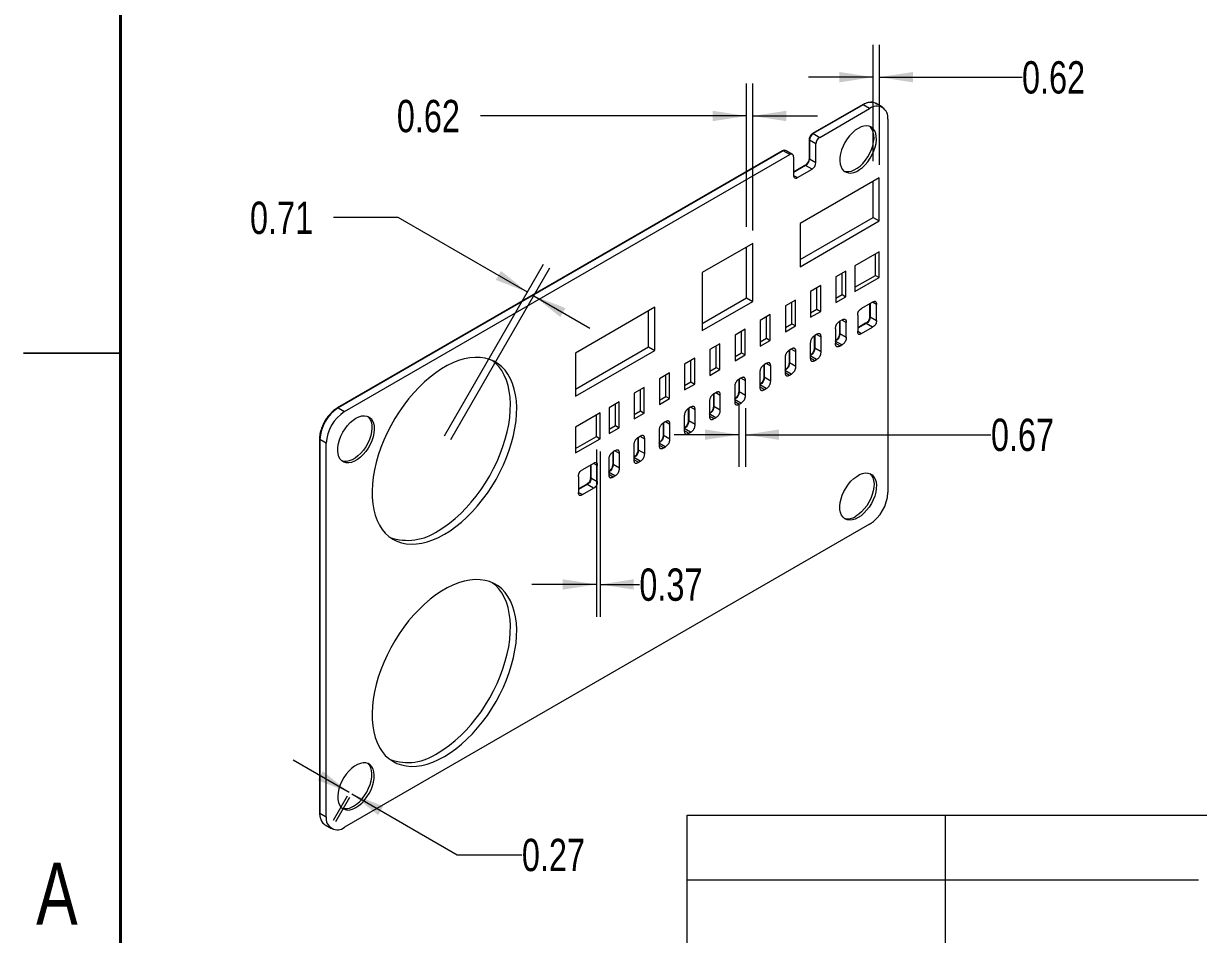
# Model space of a CAD drawing. Header units: millimetres. Extents: x 3 to 276, y 3 to 213.
# Drawn here: x 3.2 to 118.6, y 50.9 to 140.3 of the extents above; entities that cross this region are included whole.
import ezdxf

# ---------------------------------------------------------------- set-up
doc = ezdxf.new("R2010")
doc.units = ezdxf.units.MM
doc.styles.add('SLDTEXTSTYLE0', font='TXT', dxfattribs={"width": 0.75})
doc.dimstyles.new('SLDDIMSTYLE5', dxfattribs={"dimtxt": 3.175, "dimasz": 3.302, "dimexe": 0, "dimexo": 0.0625, "dimgap": 0.79375, "dimtad": 0, "dimtih": 1, "dimtoh": 1, "dimrnd": 1e-09, "dimdsep": 46, "dimtxsty": 'SLDTEXTSTYLE0', "dimsah": 1, "dimcen": 0.09, "dimadec": 0, "dimazin": 2, "dimtfac": 1, "dimtmove": 0, "dimatfit": 0, "dimfxl": 0, "dimfrac": 2, "dimtolj": 1, "dimtzin": 12, "dimarcsym": 0})

# ---------------------------------------------------------------- blocks, each defined once
blk = doc.blocks.new('_D_15')
at = {"color": 7, "linetype": 'Continuous', "lineweight": 0}
for p, q in [((39.98, 121.27), (33.63, 121.27)), ((52.68, 113.94), (39.98, 121.27)), ((44.53, 99.82), (54.26, 116.69)), ((45.14, 99.47), (54.88, 116.34)), ((53.29, 113.59), (58.79, 110.41))]:
    blk.add_line(p, q, dxfattribs=at)
for points in [[(52.68, 113.94), (50.07, 116.03), (49.56, 115.15)], [(53.29, 113.59), (55.9, 111.5), (56.41, 112.38)]]:
    blk.add_solid(points, dxfattribs=at)
at = {"color": 7, "linetype": 'Continuous', "lineweight": 0, "insert": (25.42, 122.84), "char_height": 3.175, "attachment_point": 1, "style": 'SLDTEXTSTYLE0'}
blk.add_mtext('0.71', dxfattribs=at)
blk = doc.blocks.new('_D_16')
at = {"color": 7, "linetype": 'Continuous', "lineweight": 0}
for p, q in [((35.17, 64.81), (29.67, 67.98)), ((35.41, 64.67), (45.77, 58.69)), ((34.96, 64.44), (33.58, 62.06)), ((35.2, 64.3), (33.82, 61.92)), ((45.77, 58.69), (52.12, 58.69))]:
    blk.add_line(p, q, dxfattribs=at)
for points in [[(35.17, 64.81), (32.57, 66.9), (32.06, 66.02)], [(35.41, 64.67), (38.01, 62.58), (38.52, 63.46)]]:
    blk.add_solid(points, dxfattribs=at)
at = {"color": 7, "linetype": 'Continuous', "lineweight": 0, "insert": (52.12, 60.26), "char_height": 3.175, "attachment_point": 1, "style": 'SLDTEXTSTYLE0'}
blk.add_mtext('0.27', dxfattribs=at)
blk = doc.blocks.new('_D_17')
at = {"color": 7, "linetype": 'Continuous', "lineweight": 0}
for p, q in [((74.17, 120.36), (74.17, 134.43)), ((74.79, 120.01), (74.79, 134.43)), ((74.17, 131.25), (48.05, 131.25)), ((74.79, 131.25), (81.14, 131.25))]:
    blk.add_line(p, q, dxfattribs=at)
for points in [[(74.17, 131.25), (70.87, 131.76), (70.87, 130.74)], [(74.79, 131.25), (78.09, 130.74), (78.09, 131.76)]]:
    blk.add_solid(points, dxfattribs=at)
at = {"color": 7, "linetype": 'Continuous', "lineweight": 0, "insert": (39.84, 132.83), "char_height": 3.175, "attachment_point": 1, "style": 'SLDTEXTSTYLE0'}
blk.add_mtext('0.62', dxfattribs=at)
blk = doc.blocks.new('_D_18')
at = {"color": 7, "linetype": 'Continuous', "lineweight": 0}
for p, q in [((86.61, 126.81), (86.61, 138.24)), ((87.23, 126.45), (87.23, 138.24)), ((86.61, 135.06), (80.26, 135.06)), ((87.23, 135.06), (101.24, 135.06))]:
    blk.add_line(p, q, dxfattribs=at)
for points in [[(86.61, 135.06), (83.31, 135.57), (83.31, 134.55)], [(87.23, 135.06), (90.53, 134.55), (90.53, 135.57)]]:
    blk.add_solid(points, dxfattribs=at)
at = {"color": 7, "linetype": 'Continuous', "lineweight": 0, "insert": (101.24, 136.63), "char_height": 3.175, "attachment_point": 1, "style": 'SLDTEXTSTYLE0'}
blk.add_mtext('0.62', dxfattribs=at)
blk = doc.blocks.new('_D_19')
at = {"color": 7, "linetype": 'Continuous', "lineweight": 0}
for p, q in [((59.44, 98.5), (59.44, 82.06)), ((59.81, 98.29), (59.81, 82.06)), ((59.44, 85.24), (53.09, 85.24)), ((59.81, 85.24), (63.66, 85.24))]:
    blk.add_line(p, q, dxfattribs=at)
for points in [[(59.44, 85.24), (56.14, 85.75), (56.14, 84.73)], [(59.81, 85.24), (63.11, 84.73), (63.11, 85.75)]]:
    blk.add_solid(points, dxfattribs=at)
at = {"color": 7, "linetype": 'Continuous', "lineweight": 0, "insert": (63.66, 86.81), "char_height": 3.175, "attachment_point": 1, "style": 'SLDTEXTSTYLE0'}
blk.add_mtext('0.37', dxfattribs=at)
blk = doc.blocks.new('_D_20')
at = {"color": 7, "linetype": 'Continuous', "lineweight": 0}
for p, q in [((73.42, 102.97), (73.42, 96.78)), ((74.08, 102.55), (74.08, 96.78)), ((73.42, 99.95), (67.07, 99.95)), ((74.08, 99.95), (98.19, 99.95))]:
    blk.add_line(p, q, dxfattribs=at)
for points in [[(73.42, 99.95), (70.12, 100.46), (70.12, 99.44)], [(74.08, 99.95), (77.38, 99.44), (77.38, 100.46)]]:
    blk.add_solid(points, dxfattribs=at)
at = {"color": 7, "linetype": 'Continuous', "lineweight": 0, "insert": (98.19, 101.52), "char_height": 3.175, "attachment_point": 1, "style": 'SLDTEXTSTYLE0'}
blk.add_mtext('0.67', dxfattribs=at)

msp = doc.modelspace()

# ---------------------------------------------------------------- linework, layer by layer
at = {"color": 7, "linetype": 'Continuous', "lineweight": 40}
msp.add_line((12.7, 12.7), (12.7, 203.2), dxfattribs=at)
at = {"color": 7, "linetype": 'Continuous', "lineweight": 15}
for p, q in [((85.578, 132.349), (80.68, 129.521)), ((85.641, 132.342), (80.743, 129.515)), ((81.372, 129.152), (86.27, 131.979)), ((86.27, 131.979), (85.641, 132.342)), ((87.54, 132.105), (86.911, 132.468)), ((88.066, 130.942), (88.066, 94.263)), ((80.743, 129.515), (81.372, 129.152)), ((80.329, 128.913), (80.329, 127.09)), ((80.995, 128.499), (80.366, 128.862)), ((80.366, 128.862), (80.366, 127.038)), ((80.995, 126.675), (80.995, 128.499)), ((77.734, 127.82), (34.016, 102.582)), ((77.797, 127.814), (34.079, 102.576)), ((34.708, 102.213), (78.426, 127.451)), ((78.426, 127.451), (77.797, 127.814)), ((78.692, 127.477), (78.064, 127.84)), ((78.803, 127.233), (78.803, 125.41)), ((80.366, 127.038), (80.995, 126.675)), ((79.926, 126.391), (78.803, 125.743)), ((79.18, 125.192), (80.618, 126.022)), ((80.618, 126.022), (79.989, 126.385)), ((87.226, 125.183), (79.448, 120.692)), ((86.609, 121.293), (86.609, 124.826)), ((87.226, 120.937), (87.226, 125.183)), ((79.448, 117.159), (86.609, 121.293)), ((86.609, 121.293), (87.226, 120.937)), ((79.448, 116.446), (87.226, 120.937)), ((79.448, 120.692), (79.448, 116.446)), ((74.79, 118.738), (69.84, 115.881)), ((74.173, 113.379), (74.173, 118.382)), ((74.79, 113.022), (74.79, 118.738)), ((87.226, 117.915), (84.822, 116.528)), ((87.226, 115.384), (87.226, 117.915)), ((86.856, 115.598), (86.856, 117.702)), ((69.84, 115.881), (69.84, 110.165)), ((83.947, 116.022), (82.957, 115.451)), ((82.957, 115.451), (82.957, 112.92)), ((83.577, 113.705), (83.577, 115.809)), ((83.947, 113.491), (83.947, 116.022)), ((84.822, 116.528), (84.822, 113.996)), ((84.822, 114.423), (86.856, 115.598)), ((86.856, 115.598), (87.226, 115.384)), ((81.472, 114.594), (80.482, 114.022)), ((81.102, 112.276), (81.102, 114.38)), ((81.472, 112.062), (81.472, 114.594)), ((84.822, 113.996), (87.226, 115.384)), ((69.84, 110.878), (74.173, 113.379)), ((74.173, 113.379), (74.79, 113.022)), ((78.997, 113.165), (78.007, 112.593)), ((78.997, 110.634), (78.997, 113.165)), ((80.482, 114.022), (80.482, 111.491)), ((82.957, 113.347), (83.577, 113.705)), ((82.957, 112.92), (83.947, 113.491)), ((83.577, 113.705), (83.947, 113.491)), ((65.182, 112.457), (57.404, 107.967)), ((64.565, 108.567), (64.565, 112.101)), ((65.182, 108.211), (65.182, 112.457)), ((69.84, 110.165), (74.79, 113.022)), ((78.007, 112.593), (78.007, 110.062)), ((78.627, 110.847), (78.627, 112.951)), ((80.482, 111.918), (81.102, 112.276)), ((80.482, 111.491), (81.472, 112.062)), ((81.102, 112.276), (81.472, 112.062)), ((86.566, 112.962), (85.482, 112.336)), ((86.27, 112.791), (86.27, 111.58)), ((86.943, 111.165), (86.943, 112.744)), ((76.522, 111.736), (75.532, 111.165)), ((75.532, 111.165), (75.532, 108.633)), ((76.153, 109.418), (76.153, 111.523)), ((76.522, 109.205), (76.522, 111.736)), ((78.007, 110.489), (78.627, 110.847)), ((78.627, 110.847), (78.997, 110.634)), ((83.317, 111.077), (83.317, 109.95)), ((83.533, 111.211), (83.371, 111.117)), ((83.982, 109.539), (83.982, 110.952)), ((85.105, 111.683), (85.105, 110.104)), ((85.87, 110.888), (85.105, 110.446)), ((86.566, 110.512), (85.938, 110.875)), ((86.315, 111.528), (86.943, 111.165)), ((74.048, 110.308), (73.058, 109.736)), ((73.058, 109.736), (73.058, 107.205)), ((73.678, 107.99), (73.678, 110.094)), ((74.048, 107.776), (74.048, 110.308)), ((78.007, 110.062), (78.997, 110.634)), ((80.842, 109.648), (80.842, 108.521)), ((81.058, 109.782), (80.896, 109.688)), ((82.922, 110.339), (82.922, 108.927)), ((83.354, 109.902), (83.982, 109.539)), ((85.482, 109.886), (86.566, 110.512)), ((57.404, 104.433), (64.565, 108.567)), ((64.565, 108.567), (65.182, 108.211)), ((71.573, 108.879), (70.583, 108.307)), ((71.203, 106.561), (71.203, 108.665)), ((71.573, 106.348), (71.573, 108.879)), ((75.532, 109.06), (76.153, 109.418)), ((75.532, 108.633), (76.522, 109.205)), ((76.153, 109.418), (76.522, 109.205)), ((80.447, 108.911), (80.447, 107.498)), ((81.508, 108.11), (81.508, 109.523)), ((83.533, 108.761), (82.905, 109.124)), ((83.371, 108.667), (83.533, 108.761)), ((3.175, 107.95), (12.7, 107.95)), ((12.7, 107.95), (3.175, 107.95)), ((57.404, 103.721), (65.182, 108.211)), ((57.404, 107.967), (57.404, 103.721)), ((69.098, 107.45), (68.108, 106.879)), ((69.098, 104.919), (69.098, 107.45)), ((70.583, 108.307), (70.583, 105.776)), ((73.058, 107.632), (73.678, 107.99)), ((73.058, 107.205), (74.048, 107.776)), ((73.678, 107.99), (74.048, 107.776)), ((77.972, 107.482), (77.972, 106.069)), ((78.367, 108.219), (78.367, 107.092)), ((78.584, 108.354), (78.421, 108.26)), ((79.033, 106.682), (79.033, 108.094)), ((81.058, 107.333), (80.43, 107.696)), ((80.879, 108.473), (81.508, 108.11)), ((80.896, 107.239), (81.058, 107.333)), ((68.108, 106.879), (68.108, 104.347)), ((68.728, 105.132), (68.728, 107.237)), ((70.583, 106.203), (71.203, 106.561)), ((70.583, 105.776), (71.573, 106.348)), ((71.203, 106.561), (71.573, 106.348)), ((75.892, 106.791), (75.892, 105.664)), ((76.109, 106.925), (75.946, 106.831)), ((76.558, 105.253), (76.558, 106.666)), ((78.584, 105.904), (77.955, 106.267)), ((78.404, 107.045), (79.033, 106.682)), ((66.623, 106.021), (65.633, 105.45)), ((65.633, 105.45), (65.633, 102.919)), ((66.253, 103.704), (66.253, 105.808)), ((66.623, 103.49), (66.623, 106.021)), ((68.108, 104.774), (68.728, 105.132)), ((68.728, 105.132), (69.098, 104.919)), ((73.417, 105.362), (73.417, 104.235)), ((73.634, 105.496), (73.471, 105.402)), ((74.083, 103.824), (74.083, 105.237)), ((75.497, 106.053), (75.497, 104.641)), ((75.929, 105.616), (76.558, 105.253)), ((78.421, 105.81), (78.584, 105.904)), ((64.148, 104.593), (63.158, 104.021)), ((63.158, 104.021), (63.158, 101.49)), ((63.778, 102.275), (63.778, 104.379)), ((64.148, 102.061), (64.148, 104.593)), ((68.108, 104.347), (69.098, 104.919)), ((70.942, 103.933), (70.942, 102.806)), ((71.159, 104.067), (70.996, 103.974)), ((73.022, 104.625), (73.022, 103.212)), ((73.454, 104.187), (74.083, 103.824)), ((76.109, 104.475), (75.48, 104.838)), ((75.946, 104.381), (76.109, 104.475)), ((61.673, 103.164), (60.683, 102.592)), ((61.303, 100.846), (61.303, 102.95)), ((61.673, 100.633), (61.673, 103.164)), ((65.633, 103.346), (66.253, 103.704)), ((65.633, 102.919), (66.623, 103.49)), ((66.253, 103.704), (66.623, 103.49)), ((70.547, 103.196), (70.547, 101.783)), ((70.979, 102.758), (71.608, 102.395)), ((71.608, 102.395), (71.608, 103.808)), ((73.634, 103.046), (73.005, 103.409)), ((73.471, 102.953), (73.634, 103.046)), ((34.079, 102.576), (34.708, 102.213)), ((59.808, 102.087), (57.404, 100.699)), ((59.438, 99.77), (59.438, 101.874)), ((59.808, 99.556), (59.808, 102.087)), ((60.683, 102.592), (60.683, 100.061)), ((63.158, 101.917), (63.778, 102.275)), ((63.158, 101.49), (64.148, 102.061)), ((63.778, 102.275), (64.148, 102.061)), ((68.072, 101.767), (68.072, 100.354)), ((68.467, 102.505), (68.467, 101.377)), ((68.684, 102.639), (68.521, 102.545)), ((69.133, 100.967), (69.133, 102.379)), ((71.159, 101.618), (70.53, 101.981)), ((70.996, 101.524), (71.159, 101.618)), ((57.404, 100.699), (57.404, 98.168)), ((60.683, 100.488), (61.303, 100.846)), ((60.683, 100.061), (61.673, 100.633)), ((61.303, 100.846), (61.673, 100.633)), ((65.992, 101.076), (65.992, 99.949)), ((66.209, 101.21), (66.047, 101.116)), ((66.658, 99.538), (66.658, 100.951)), ((68.684, 100.189), (68.056, 100.552)), ((68.505, 101.33), (69.133, 100.967)), ((32.246, 99.517), (32.246, 62.838)), ((32.912, 99.102), (32.283, 99.465)), ((32.283, 99.465), (32.283, 62.786)), ((57.404, 98.595), (59.438, 99.77)), ((57.404, 98.168), (59.808, 99.556)), ((59.438, 99.77), (59.808, 99.556)), ((63.518, 99.647), (63.518, 98.52)), ((63.734, 99.781), (63.572, 99.687)), ((64.183, 98.109), (64.183, 99.522)), ((65.598, 100.338), (65.598, 98.926)), ((66.03, 99.901), (66.658, 99.538)), ((68.521, 100.095), (68.684, 100.189)), ((32.912, 62.423), (32.912, 99.102)), ((61.043, 98.218), (61.043, 97.091)), ((61.26, 98.353), (61.097, 98.259)), ((61.709, 96.681), (61.709, 98.093)), ((63.123, 98.91), (63.123, 97.497)), ((63.555, 98.472), (64.183, 98.109)), ((66.209, 98.76), (65.581, 99.123)), ((66.047, 98.666), (66.209, 98.76)), ((59.148, 97.134), (58.064, 96.508)), ((58.852, 96.963), (58.852, 95.752)), ((60.648, 97.481), (60.648, 96.068)), ((61.08, 97.044), (61.709, 96.681)), ((63.734, 97.332), (63.106, 97.695)), ((63.572, 97.238), (63.734, 97.332)), ((57.687, 95.855), (57.687, 94.276)), ((59.525, 95.337), (59.525, 96.916)), ((61.26, 95.903), (60.631, 96.266)), ((61.097, 95.809), (61.26, 95.903)), ((58.452, 95.06), (57.687, 94.618)), ((58.064, 94.058), (59.148, 94.684)), ((59.148, 94.684), (58.52, 95.047)), ((58.897, 95.7), (59.525, 95.337)), ((86.27, 91.152), (34.708, 61.386)), ((32.283, 62.786), (32.912, 62.423)), ((32.737, 61.67), (32.809, 61.623)), ((32.809, 61.623), (33.438, 61.26))]:
    msp.add_line(p, q, dxfattribs=at)
at = {"color": 8, "linetype": 'Continuous', "lineweight": 15}
for p, q in [((79.989, 126.385), (78.803, 125.7)), ((78.803, 125.41), (79.18, 125.192)), ((86.315, 112.817), (86.315, 111.528)), ((86.943, 112.744), (86.566, 112.962)), ((83.354, 111.104), (83.354, 109.902)), ((83.982, 110.952), (83.533, 111.211)), ((85.938, 110.875), (85.105, 110.394)), ((80.879, 109.676), (80.879, 108.473)), ((81.508, 109.523), (81.066, 109.778)), ((85.105, 110.104), (85.482, 109.886)), ((82.92, 108.928), (83.371, 108.667)), ((78.404, 108.247), (78.404, 107.045)), ((79.033, 108.094), (78.584, 108.353)), ((80.447, 107.498), (80.896, 107.239)), ((75.929, 106.818), (75.929, 105.616)), ((76.558, 106.666), (76.109, 106.925)), ((73.454, 105.39), (73.454, 104.187)), ((74.083, 105.237), (73.641, 105.492)), ((77.972, 106.069), (78.421, 105.81)), ((70.979, 103.961), (70.979, 102.758)), ((71.608, 103.808), (71.166, 104.063)), ((75.497, 104.641), (75.946, 104.381)), ((73.02, 103.213), (73.471, 102.953)), ((68.505, 102.532), (68.505, 101.33)), ((69.133, 102.379), (68.684, 102.639)), ((70.547, 101.783), (70.996, 101.524)), ((66.03, 101.103), (66.03, 99.901)), ((66.658, 100.951), (66.216, 101.206)), ((63.555, 99.675), (63.555, 98.472)), ((64.183, 99.522), (63.734, 99.781)), ((68.072, 100.354), (68.521, 100.095)), ((61.08, 98.246), (61.08, 97.044)), ((61.709, 98.093), (61.267, 98.348)), ((65.598, 98.926), (66.047, 98.666)), ((58.897, 96.989), (58.897, 95.7)), ((59.525, 96.916), (59.148, 97.134)), ((63.123, 97.497), (63.572, 97.238)), ((60.648, 96.068), (61.097, 95.809)), ((58.52, 95.047), (57.687, 94.566)), ((57.687, 94.276), (58.064, 94.058))]:
    msp.add_line(p, q, dxfattribs=at)
at = {"color": 7, "linetype": 'Continuous', "lineweight": 0}
for p, q in [((68.354, 62.594), (266.7, 62.594)), ((68.354, 12.7), (68.354, 62.594)), ((93.703, 62.594), (93.703, 17.685)), ((68.354, 56.244), (118.574, 56.244))]:
    msp.add_line(p, q, dxfattribs=at)
at = {"color": 7, "linetype": 'Continuous', "lineweight": 15, "flags": 128}
for points in [[(85.147, 130.035), (84.859, 129.842), (84.579, 129.6), (84.313, 129.316), (84.068, 128.996), (83.852, 128.65), (83.669, 128.286), (83.525, 127.914), (83.422, 127.542), (83.364, 127.182), (83.353, 126.842), (83.388, 126.53), (83.468, 126.256), (83.592, 126.026), (83.756, 125.846), (83.956, 125.721), (84.187, 125.654), (84.443, 125.647), (84.718, 125.699), (85.003, 125.81), (85.292, 125.977), (85.577, 126.196), (85.851, 126.459), (86.107, 126.762), (86.338, 127.096), (86.539, 127.453), (86.703, 127.822), (86.827, 128.195), (86.907, 128.562), (86.942, 128.914), (86.93, 129.24), (86.872, 129.534), (86.77, 129.787), (86.625, 129.993), (86.443, 130.146), (86.226, 130.242), (85.982, 130.279), (85.716, 130.257), (85.435, 130.175), (85.147, 130.035)], [(83.765, 125.839), (83.952, 125.79), (84.208, 125.783), (84.482, 125.835), (84.767, 125.946), (85.056, 126.113), (85.341, 126.332), (85.616, 126.596), (85.872, 126.898), (86.103, 127.232), (86.303, 127.589), (86.467, 127.958), (86.591, 128.331), (86.671, 128.698), (86.706, 129.05), (86.695, 129.376), (86.637, 129.67), (86.534, 129.923), (86.39, 130.129), (86.294, 130.219)], [(44.508, 90.162), (45.073, 90.514), (45.634, 90.916), (46.188, 91.364), (46.731, 91.857), (47.26, 92.391), (47.772, 92.963), (48.263, 93.569), (48.731, 94.206), (49.172, 94.868), (49.583, 95.553), (49.962, 96.256), (50.307, 96.972), (50.615, 97.697), (50.884, 98.426), (51.113, 99.155), (51.301, 99.878), (51.445, 100.593), (51.546, 101.293), (51.602, 101.974), (51.613, 102.633), (51.579, 103.265), (51.501, 103.866), (51.378, 104.432), (51.212, 104.96), (51.004, 105.446), (50.755, 105.888), (50.466, 106.282), (50.139, 106.625), (49.777, 106.917), (49.381, 107.155), (48.955, 107.337), (48.5, 107.462), (48.02, 107.53), (47.519, 107.54), (46.998, 107.492), (46.461, 107.386), (45.912, 107.223), (45.354, 107.005), (44.791, 106.731), (44.226, 106.405), (43.662, 106.028), (43.104, 105.603), (42.555, 105.131), (42.019, 104.617), (41.498, 104.064), (40.996, 103.475), (40.516, 102.853), (40.062, 102.203), (39.635, 101.528), (39.24, 100.834), (38.877, 100.124), (38.551, 99.403), (38.262, 98.676), (38.012, 97.946), (37.804, 97.219), (37.638, 96.5), (37.515, 95.792), (37.437, 95.101), (37.403, 94.43), (37.414, 93.784), (37.47, 93.167), (37.571, 92.583), (37.715, 92.036), (37.903, 91.528), (38.132, 91.064), (38.401, 90.646), (38.71, 90.277), (39.054, 89.959), (39.433, 89.694), (39.845, 89.484), (40.286, 89.33), (40.753, 89.234), (41.244, 89.195), (41.756, 89.214), (42.285, 89.291), (42.829, 89.425), (43.383, 89.616), (43.944, 89.862), (44.508, 90.162)], [(43.891, 90.519), (44.455, 90.87), (45.016, 91.272), (45.57, 91.721), (46.114, 92.214), (46.643, 92.748), (47.155, 93.32), (47.646, 93.926), (48.113, 94.562), (48.554, 95.225), (48.966, 95.91), (49.345, 96.612), (49.689, 97.328), (49.998, 98.053), (50.267, 98.782), (50.496, 99.511), (50.684, 100.235), (50.828, 100.949), (50.929, 101.649), (50.985, 102.331), (50.996, 102.99), (50.962, 103.621), (50.884, 104.222), (50.761, 104.789), (50.595, 105.316), (50.387, 105.803), (50.137, 106.244), (49.848, 106.638), (49.522, 106.982), (49.215, 107.234)], [(35.83, 101.565), (36.118, 101.704), (36.399, 101.787), (36.665, 101.809), (36.909, 101.772), (37.125, 101.675), (37.308, 101.522), (37.453, 101.317), (37.555, 101.064), (37.613, 100.77), (37.625, 100.443), (37.59, 100.092), (37.51, 99.725), (37.386, 99.352), (37.221, 98.982), (37.021, 98.626), (36.79, 98.292), (36.534, 97.989), (36.26, 97.725), (35.975, 97.507), (35.686, 97.34), (35.4, 97.229), (35.126, 97.176), (34.87, 97.184), (34.639, 97.251), (34.439, 97.376), (34.275, 97.556), (34.151, 97.786), (34.07, 98.06), (34.036, 98.371), (34.047, 98.712), (34.105, 99.072), (34.208, 99.443), (34.352, 99.816), (34.535, 100.18), (34.751, 100.526), (34.996, 100.846), (35.261, 101.13), (35.542, 101.372), (35.83, 101.565)], [(36.977, 101.749), (37.073, 101.658), (37.217, 101.453), (37.32, 101.2), (37.377, 100.906), (37.389, 100.58), (37.354, 100.228), (37.274, 99.861), (37.15, 99.488), (36.986, 99.118), (36.785, 98.762), (36.554, 98.428), (36.298, 98.125), (36.024, 97.861), (35.739, 97.643), (35.45, 97.476), (35.165, 97.365), (34.89, 97.313), (34.635, 97.32), (34.448, 97.369)], [(85.147, 91.801), (84.859, 91.661), (84.579, 91.579), (84.313, 91.556), (84.068, 91.594), (83.852, 91.69), (83.669, 91.843), (83.525, 92.049), (83.422, 92.302), (83.364, 92.595), (83.353, 92.922), (83.388, 93.274), (83.468, 93.641), (83.592, 94.014), (83.756, 94.383), (83.956, 94.74), (84.187, 95.073), (84.443, 95.376), (84.718, 95.64), (85.003, 95.858), (85.292, 96.025), (85.577, 96.137), (85.851, 96.189), (86.107, 96.182), (86.338, 96.115), (86.539, 95.989), (86.703, 95.81), (86.827, 95.58), (86.907, 95.305), (86.942, 94.994), (86.93, 94.654), (86.872, 94.294), (86.77, 93.922), (86.625, 93.55), (86.443, 93.186), (86.226, 92.839), (85.982, 92.52), (85.716, 92.236), (85.435, 91.994), (85.147, 91.801)], [(86.294, 96.133), (86.303, 96.126), (86.467, 95.946), (86.591, 95.716), (86.671, 95.441), (86.706, 95.13), (86.695, 94.79), (86.637, 94.43), (86.534, 94.058), (86.39, 93.686), (86.207, 93.322), (85.991, 92.976), (85.746, 92.656), (85.48, 92.372), (85.2, 92.13), (84.912, 91.937)], [(44.508, 68.34), (45.073, 68.692), (45.634, 69.094), (46.188, 69.542), (46.731, 70.035), (47.26, 70.569), (47.772, 71.141), (48.263, 71.747), (48.731, 72.384), (49.172, 73.046), (49.583, 73.731), (49.962, 74.434), (50.307, 75.15), (50.615, 75.875), (50.884, 76.604), (51.113, 77.333), (51.301, 78.056), (51.445, 78.77), (51.546, 79.471), (51.602, 80.152), (51.613, 80.811), (51.579, 81.443), (51.501, 82.044), (51.378, 82.61), (51.212, 83.138), (51.004, 83.624), (50.755, 84.066), (50.466, 84.459), (50.139, 84.803), (49.777, 85.095), (49.381, 85.333), (48.955, 85.515), (48.5, 85.64), (48.02, 85.708), (47.519, 85.718), (46.998, 85.67), (46.461, 85.564), (45.912, 85.401), (45.354, 85.183), (44.791, 84.909), (44.226, 84.583), (43.662, 84.206), (43.104, 83.781), (42.555, 83.309), (42.019, 82.795), (41.498, 82.242), (40.996, 81.653), (40.516, 81.031), (40.062, 80.381), (39.635, 79.706), (39.24, 79.012), (38.877, 78.302), (38.551, 77.581), (38.262, 76.854), (38.012, 76.124), (37.804, 75.397), (37.638, 74.678), (37.515, 73.97), (37.437, 73.279), (37.403, 72.608), (37.414, 71.962), (37.47, 71.345), (37.571, 70.761), (37.715, 70.214), (37.903, 69.706), (38.132, 69.242), (38.401, 68.824), (38.71, 68.455), (39.054, 68.137), (39.433, 67.872), (39.845, 67.662), (40.286, 67.508), (40.753, 67.412), (41.244, 67.373), (41.756, 67.392), (42.285, 67.469), (42.829, 67.603), (43.383, 67.794), (43.944, 68.04), (44.508, 68.34)], [(43.891, 68.696), (44.455, 69.048), (45.016, 69.45), (45.57, 69.899), (46.114, 70.391), (46.643, 70.926), (47.155, 71.497), (47.646, 72.104), (48.113, 72.74), (48.554, 73.403), (48.966, 74.088), (49.345, 74.79), (49.689, 75.506), (49.998, 76.231), (50.267, 76.96), (50.496, 77.689), (50.684, 78.413), (50.828, 79.127), (50.929, 79.827), (50.985, 80.509), (50.996, 81.168), (50.962, 81.799), (50.884, 82.4), (50.761, 82.967), (50.595, 83.494), (50.387, 83.981), (50.137, 84.422), (49.848, 84.816), (49.522, 85.16), (49.215, 85.412)], [(35.83, 63.33), (36.118, 63.524), (36.399, 63.765), (36.665, 64.05), (36.909, 64.369), (37.125, 64.715), (37.308, 65.08), (37.453, 65.452), (37.555, 65.823), (37.613, 66.184), (37.625, 66.524), (37.59, 66.835), (37.51, 67.109), (37.386, 67.339), (37.221, 67.519), (37.021, 67.644), (36.79, 67.712), (36.534, 67.719), (36.26, 67.666), (35.975, 67.555), (35.686, 67.388), (35.4, 67.17), (35.126, 66.906), (34.87, 66.603), (34.639, 66.269), (34.439, 65.913), (34.275, 65.544), (34.151, 65.17), (34.07, 64.803), (34.036, 64.452), (34.047, 64.125), (34.105, 63.832), (34.208, 63.579), (34.352, 63.373), (34.535, 63.22), (34.751, 63.124), (34.996, 63.086), (35.261, 63.109), (35.542, 63.191), (35.83, 63.33)], [(35.594, 63.467), (35.883, 63.66), (36.163, 63.902), (36.429, 64.186), (36.673, 64.505), (36.89, 64.852), (37.073, 65.216), (37.217, 65.588), (37.32, 65.959), (37.377, 66.32), (37.389, 66.66), (37.354, 66.971), (37.274, 67.245), (37.15, 67.475), (36.986, 67.655), (36.977, 67.663)]]:
    msp.add_lwpolyline(points, dxfattribs=at)
at = {"color": 8, "linetype": 'Continuous', "lineweight": 15}
for centre, radius, start, end in [((85.604, 132.29), 0.0639, 54.38184, 114.31395), ((86.385, 131.306), 1.276, 65.65166, 125.65873), ((80.707, 129.466), 0.0609, 52.7584, 115.94961), ((80.391, 128.919), 0.0625, 184.97041, 246.32671), ((77.76, 127.762), 0.0639, 54.38184, 114.31395), ((77.953, 127.596), 0.268, 65.69341, 125.61717), ((80.393, 127.096), 0.0639, 185.69668, 245.61862), ((79.952, 126.333), 0.0639, 54.38195, 114.31391), ((34.042, 102.524), 0.0639, 54.38383, 114.2915), ((32.309, 99.523), 0.0639, 185.71026, 245.62395), ((32.309, 62.844), 0.0639, 185.6948, 245.62533), ((33.552, 62.652), 1.276, 173.95121, 230.30318)]:
    msp.add_arc(centre, radius, start, end, dxfattribs=at)
at = {"color": 7, "linetype": 'Continuous', "lineweight": 15}
for centre, radius, start, end in [((86.965, 131.11), 1.113, 351.31485, 128.67439), ((81.185, 128.824), 0.82, 122.6057, 177.39417), ((81.814, 128.461), 0.82, 122.6057, 177.39417), ((78.573, 127.271), 0.233, 350.78666, 129.20296), ((79.547, 127.075), 0.82, 302.60512, 357.39522), ((80.176, 126.712), 0.82, 302.60512, 357.39522), ((79.033, 125.372), 0.233, 170.78449, 309.20376), ((36.166, 99.297), 3.887, 122.4764, 177.5236), ((36.795, 98.934), 3.887, 122.4764, 177.5236), ((84.183, 94.431), 3.887, 302.4765, 357.5235), ((84.151, 93.01), 1.315, 252.93713, 305.32627), ((40.895, 94.773), 5.203, 250.80149, 305.14732), ((40.895, 72.951), 5.203, 250.80165, 305.14717), ((34.012, 62.255), 1.113, 171.31468, 308.67458), ((34.828, 64.578), 1.35, 253.6637, 304.59964)]:
    msp.add_arc(centre, radius, start, end, dxfattribs=at)
for points, knots in [([(86.987, 132.412), (86.943, 132.443), (86.835, 132.52), (86.632, 132.583), (86.391, 132.607), (86.134, 132.577), (85.861, 132.497), (85.674, 132.399), (85.578, 132.349)], [0, 0, 0, 0, 0.1214502, 0.2921326, 0.4629972, 0.6361728, 0.8122699, 1, 1, 1, 1]), ([(80.68, 129.521), (80.656, 129.506), (80.588, 129.462), (80.488, 129.356), (80.395, 129.206), (80.339, 129.052), (80.332, 128.956), (80.329, 128.913)], [0, 0, 0, 0, 0.1256746, 0.3545876, 0.5832832, 0.8139031, 1, 1, 1, 1]), ([(78.064, 127.837), (78.03, 127.852), (77.96, 127.885), (77.842, 127.873), (77.769, 127.837), (77.734, 127.82)], [0, 0, 0, 0, 0.3257922, 0.6747533, 1, 1, 1, 1]), ([(80.329, 127.09), (80.328, 127.067), (80.326, 127), (80.295, 126.869), (80.225, 126.71), (80.127, 126.564), (80.021, 126.453), (79.954, 126.41), (79.926, 126.391)], [0, 0, 0, 0, 0.0965154, 0.2844481, 0.4751582, 0.6673148, 0.8585589, 1, 1, 1, 1]), ([(85.105, 111.683), (85.105, 111.714), (85.106, 111.772), (85.116, 111.858), (85.132, 111.936), (85.155, 112.006), (85.203, 112.106), (85.318, 112.234), (85.422, 112.299), (85.482, 112.336)], [0, 0, 0, 0, 0.1272215, 0.2390224, 0.3368912, 0.4230422, 0.5006984, 0.7104031, 1, 1, 1, 1]), ([(86.566, 112.962), (86.593, 112.976), (86.642, 113.004), (86.712, 113.033), (86.772, 113.049), (86.821, 113.051), (86.884, 113.032), (86.938, 112.931), (86.941, 112.812), (86.943, 112.744)], [0, 0, 0, 0, 0.1272215, 0.2390224, 0.3368912, 0.4230422, 0.5006984, 0.7104031, 1, 1, 1, 1]), ([(82.922, 110.339), (82.922, 110.373), (82.924, 110.436), (82.937, 110.533), (82.96, 110.625), (82.991, 110.712), (83.032, 110.794), (83.083, 110.871), (83.142, 110.941), (83.211, 111.007), (83.288, 111.067), (83.342, 111.1), (83.371, 111.117)], [0, 0, 0, 0, 0.1173335, 0.2237909, 0.3212983, 0.4123517, 0.5, 0.5876483, 0.6787017, 0.7762091, 0.8826665, 1, 1, 1, 1]), ([(83.533, 111.211), (83.562, 111.227), (83.616, 111.256), (83.693, 111.285), (83.762, 111.299), (83.821, 111.297), (83.872, 111.278), (83.913, 111.244), (83.944, 111.193), (83.967, 111.127), (83.98, 111.046), (83.982, 110.984), (83.982, 110.952)], [0, 0, 0, 0, 0.1173335, 0.2237909, 0.3212983, 0.4123517, 0.5, 0.5876483, 0.6787017, 0.7762091, 0.8826665, 1, 1, 1, 1]), ([(86.27, 111.58), (86.269, 111.511), (86.268, 111.411), (86.229, 111.267), (86.183, 111.167), (86.118, 111.077), (86.014, 110.973), (85.928, 110.923), (85.87, 110.888)], [0, 0, 0, 0, 0.2656429, 0.3866152, 0.5017529, 0.6171372, 0.7385453, 1, 1, 1, 1]), ([(86.315, 111.528), (86.315, 111.467), (86.314, 111.404), (86.289, 111.269), (86.267, 111.201), (86.197, 111.08), (86.149, 111.027), (86.045, 110.938), (85.99, 110.906), (85.938, 110.875)], [0, 0, 0, 0, 0.25, 0.25, 0.5, 0.5, 0.75, 0.75, 1, 1, 1, 1]), ([(86.943, 111.165), (86.943, 111.135), (86.942, 111.077), (86.932, 110.991), (86.916, 110.912), (86.893, 110.842), (86.846, 110.742), (86.731, 110.614), (86.627, 110.549), (86.566, 110.512)], [0, 0, 0, 0, 0.1272215, 0.2390224, 0.3368912, 0.4230422, 0.5006984, 0.7104031, 1, 1, 1, 1]), ([(80.896, 109.688), (80.867, 109.671), (80.813, 109.638), (80.736, 109.578), (80.668, 109.513), (80.608, 109.442), (80.558, 109.365), (80.516, 109.283), (80.485, 109.196), (80.463, 109.104), (80.449, 109.008), (80.448, 108.944), (80.447, 108.911)], [0, 0, 0, 0, 0.1173335, 0.2237909, 0.3212983, 0.4123517, 0.5, 0.5876483, 0.6787017, 0.7762091, 0.8826665, 1, 1, 1, 1]), ([(81.508, 109.523), (81.507, 109.555), (81.505, 109.617), (81.492, 109.699), (81.47, 109.765), (81.438, 109.815), (81.397, 109.85), (81.346, 109.868), (81.287, 109.87), (81.218, 109.856), (81.141, 109.827), (81.087, 109.798), (81.058, 109.782)], [0, 0, 0, 0, 0.1173335, 0.2237909, 0.3212983, 0.4123517, 0.5, 0.5876483, 0.6787017, 0.7762091, 0.8826665, 1, 1, 1, 1]), ([(83.315, 109.952), (83.314, 109.907), (83.313, 109.814), (83.281, 109.666), (83.221, 109.513), (83.132, 109.373), (83.028, 109.26), (82.956, 109.208), (82.922, 109.184)], [0, 0, 0, 0, 0.1725819, 0.3517902, 0.5116841, 0.6791453, 0.8481607, 1, 1, 1, 1]), ([(85.482, 109.886), (85.456, 109.872), (85.406, 109.844), (85.336, 109.815), (85.277, 109.799), (85.227, 109.797), (85.164, 109.816), (85.111, 109.918), (85.107, 110.036), (85.105, 110.104)], [0, 0, 0, 0, 0.12722155, 0.23902236, 0.33689121, 0.42304225, 0.50069844, 0.71040308, 1, 1, 1, 1]), ([(80.84, 108.524), (80.839, 108.478), (80.838, 108.385), (80.806, 108.237), (80.746, 108.084), (80.657, 107.944), (80.553, 107.831), (80.481, 107.779), (80.447, 107.755)], [0, 0, 0, 0, 0.1725821, 0.3517907, 0.5116847, 0.6791519, 0.8481605, 1, 1, 1, 1]), ([(83.371, 108.667), (83.342, 108.652), (83.288, 108.622), (83.211, 108.593), (83.142, 108.579), (83.083, 108.582), (83.032, 108.6), (82.991, 108.635), (82.96, 108.685), (82.937, 108.751), (82.924, 108.832), (82.922, 108.894), (82.922, 108.927)], [0, 0, 0, 0, 0.1173335, 0.2237909, 0.3212983, 0.4123517, 0.5, 0.5876483, 0.6787017, 0.7762091, 0.8826665, 1, 1, 1, 1]), ([(83.982, 109.539), (83.982, 109.506), (83.98, 109.442), (83.967, 109.345), (83.944, 109.254), (83.913, 109.166), (83.872, 109.084), (83.821, 109.008), (83.762, 108.937), (83.693, 108.872), (83.616, 108.812), (83.562, 108.779), (83.533, 108.761)], [0, 0, 0, 0, 0.1173335, 0.2237909, 0.3212983, 0.4123517, 0.5, 0.5876483, 0.6787017, 0.7762091, 0.8826665, 1, 1, 1, 1]), ([(78.421, 108.26), (78.392, 108.242), (78.338, 108.209), (78.261, 108.149), (78.193, 108.084), (78.133, 108.013), (78.083, 107.937), (78.042, 107.855), (78.01, 107.767), (77.988, 107.676), (77.974, 107.579), (77.973, 107.515), (77.972, 107.482)], [0, 0, 0, 0, 0.1173335, 0.2237909, 0.3212983, 0.4123517, 0.5, 0.5876483, 0.6787017, 0.7762091, 0.8826665, 1, 1, 1, 1]), ([(79.033, 108.094), (79.032, 108.127), (79.03, 108.189), (79.017, 108.27), (78.995, 108.336), (78.963, 108.386), (78.922, 108.421), (78.871, 108.439), (78.812, 108.442), (78.744, 108.428), (78.666, 108.399), (78.612, 108.369), (78.584, 108.354)], [0, 0, 0, 0, 0.1173335, 0.2237909, 0.3212983, 0.4123517, 0.5, 0.5876483, 0.6787017, 0.7762091, 0.8826665, 1, 1, 1, 1]), ([(80.447, 107.498), (80.448, 107.466), (80.449, 107.404), (80.463, 107.322), (80.485, 107.256), (80.516, 107.206), (80.558, 107.171), (80.608, 107.153), (80.668, 107.151), (80.736, 107.165), (80.813, 107.193), (80.867, 107.223), (80.896, 107.239)], [0, 0, 0, 0, 0.1173335, 0.2237909, 0.3212983, 0.4123517, 0.5, 0.5876483, 0.6787017, 0.7762091, 0.8826665, 1, 1, 1, 1]), ([(81.058, 107.333), (81.087, 107.35), (81.141, 107.383), (81.218, 107.443), (81.287, 107.508), (81.346, 107.579), (81.397, 107.656), (81.438, 107.738), (81.47, 107.825), (81.492, 107.917), (81.505, 108.013), (81.507, 108.077), (81.508, 108.11)], [0, 0, 0, 0, 0.1173335, 0.2237909, 0.3212983, 0.4123517, 0.5, 0.5876483, 0.6787017, 0.7762091, 0.8826665, 1, 1, 1, 1]), ([(75.946, 106.831), (75.918, 106.814), (75.863, 106.781), (75.786, 106.72), (75.718, 106.655), (75.658, 106.584), (75.608, 106.508), (75.567, 106.426), (75.535, 106.339), (75.513, 106.247), (75.499, 106.15), (75.498, 106.087), (75.497, 106.053)], [0, 0, 0, 0, 0.1173335, 0.2237909, 0.3212983, 0.4123517, 0.5, 0.5876483, 0.6787017, 0.7762091, 0.8826665, 1, 1, 1, 1]), ([(76.558, 106.666), (76.557, 106.698), (76.556, 106.76), (76.542, 106.841), (76.52, 106.907), (76.488, 106.958), (76.447, 106.992), (76.397, 107.011), (76.337, 107.013), (76.269, 106.999), (76.192, 106.97), (76.137, 106.94), (76.109, 106.925)], [0, 0, 0, 0, 0.1173335, 0.2237909, 0.3212983, 0.4123517, 0.5, 0.5876483, 0.6787017, 0.7762091, 0.8826665, 1, 1, 1, 1]), ([(78.365, 107.095), (78.364, 107.049), (78.363, 106.957), (78.331, 106.808), (78.271, 106.655), (78.182, 106.515), (78.078, 106.403), (78.006, 106.351), (77.972, 106.326)], [0, 0, 0, 0, 0.1725821, 0.3517907, 0.5116847, 0.6791519, 0.8481605, 1, 1, 1, 1]), ([(78.584, 105.904), (78.612, 105.921), (78.666, 105.954), (78.744, 106.014), (78.812, 106.08), (78.871, 106.15), (78.922, 106.227), (78.963, 106.309), (78.995, 106.396), (79.017, 106.488), (79.03, 106.585), (79.032, 106.648), (79.033, 106.682)], [0, 0, 0, 0, 0.1173335, 0.2237909, 0.3212983, 0.4123517, 0.5, 0.5876483, 0.6787017, 0.7762091, 0.8826665, 1, 1, 1, 1]), ([(73.471, 105.402), (73.443, 105.385), (73.388, 105.352), (73.311, 105.292), (73.243, 105.227), (73.183, 105.156), (73.133, 105.079), (73.092, 104.997), (73.06, 104.91), (73.038, 104.818), (73.024, 104.721), (73.023, 104.658), (73.022, 104.625)], [0, 0, 0, 0, 0.1173335, 0.2237909, 0.3212983, 0.4123517, 0.5, 0.5876483, 0.6787017, 0.7762091, 0.8826665, 1, 1, 1, 1]), ([(74.083, 105.237), (74.082, 105.269), (74.081, 105.331), (74.067, 105.412), (74.045, 105.479), (74.013, 105.529), (73.972, 105.564), (73.922, 105.582), (73.862, 105.584), (73.794, 105.57), (73.717, 105.541), (73.662, 105.512), (73.634, 105.496)], [0, 0, 0, 0, 0.1173335, 0.2237909, 0.3212983, 0.4123517, 0.5, 0.5876483, 0.6787017, 0.7762091, 0.8826665, 1, 1, 1, 1]), ([(75.89, 105.666), (75.889, 105.621), (75.888, 105.528), (75.857, 105.379), (75.797, 105.226), (75.707, 105.087), (75.603, 104.974), (75.531, 104.922), (75.497, 104.898)], [0, 0, 0, 0, 0.1725821, 0.3517907, 0.5116867, 0.6791483, 0.8481604, 1, 1, 1, 1]), ([(76.109, 104.475), (76.137, 104.493), (76.192, 104.526), (76.269, 104.586), (76.337, 104.651), (76.397, 104.722), (76.447, 104.798), (76.488, 104.88), (76.52, 104.967), (76.542, 105.059), (76.556, 105.156), (76.557, 105.22), (76.558, 105.253)], [0, 0, 0, 0, 0.1173335, 0.2237909, 0.3212983, 0.4123517, 0.5, 0.5876483, 0.6787017, 0.7762091, 0.8826665, 1, 1, 1, 1]), ([(77.972, 106.069), (77.973, 106.037), (77.974, 105.975), (77.988, 105.894), (78.01, 105.828), (78.042, 105.777), (78.083, 105.743), (78.133, 105.724), (78.193, 105.722), (78.261, 105.736), (78.338, 105.765), (78.392, 105.794), (78.421, 105.81)], [0, 0, 0, 0, 0.1173335, 0.2237909, 0.3212983, 0.4123517, 0.5, 0.5876483, 0.6787017, 0.7762091, 0.8826665, 1, 1, 1, 1]), ([(70.996, 103.974), (70.968, 103.956), (70.914, 103.923), (70.836, 103.863), (70.768, 103.798), (70.709, 103.727), (70.658, 103.65), (70.617, 103.568), (70.585, 103.481), (70.563, 103.39), (70.55, 103.293), (70.548, 103.229), (70.547, 103.196)], [0, 0, 0, 0, 0.1173335, 0.2237909, 0.3212983, 0.4123517, 0.5, 0.5876483, 0.6787017, 0.7762091, 0.8826665, 1, 1, 1, 1]), ([(71.608, 103.808), (71.607, 103.841), (71.606, 103.902), (71.592, 103.984), (71.57, 104.05), (71.538, 104.1), (71.497, 104.135), (71.447, 104.153), (71.387, 104.155), (71.319, 104.142), (71.242, 104.113), (71.187, 104.083), (71.159, 104.067)], [0, 0, 0, 0, 0.1173335, 0.2237909, 0.3212983, 0.4123517, 0.5, 0.5876483, 0.6787017, 0.7762091, 0.8826665, 1, 1, 1, 1]), ([(73.415, 104.238), (73.414, 104.192), (73.413, 104.099), (73.382, 103.951), (73.322, 103.798), (73.232, 103.658), (73.128, 103.545), (73.056, 103.493), (73.022, 103.469)], [0, 0, 0, 0, 0.1725823, 0.3517902, 0.5116863, 0.679148, 0.8481603, 1, 1, 1, 1]), ([(75.497, 104.641), (75.498, 104.608), (75.499, 104.546), (75.513, 104.465), (75.535, 104.399), (75.567, 104.348), (75.608, 104.314), (75.658, 104.296), (75.718, 104.293), (75.786, 104.307), (75.863, 104.336), (75.918, 104.366), (75.946, 104.381)], [0, 0, 0, 0, 0.1173335, 0.2237909, 0.3212983, 0.4123517, 0.5, 0.5876483, 0.6787017, 0.7762091, 0.8826665, 1, 1, 1, 1]), ([(69.133, 102.379), (69.132, 102.412), (69.131, 102.474), (69.117, 102.555), (69.095, 102.621), (69.064, 102.672), (69.022, 102.706), (68.972, 102.724), (68.912, 102.727), (68.844, 102.713), (68.767, 102.684), (68.713, 102.654), (68.684, 102.639)], [0, 0, 0, 0, 0.1173335, 0.2237909, 0.3212983, 0.4123517, 0.5, 0.5876483, 0.6787017, 0.7762091, 0.8826665, 1, 1, 1, 1]), ([(70.94, 102.809), (70.94, 102.763), (70.938, 102.67), (70.907, 102.522), (70.847, 102.369), (70.758, 102.229), (70.653, 102.116), (70.581, 102.065), (70.547, 102.04)], [0, 0, 0, 0, 0.1725824, 0.3517905, 0.5116867, 0.6791513, 0.8481602, 1, 1, 1, 1]), ([(73.022, 103.212), (73.023, 103.179), (73.024, 103.118), (73.038, 103.036), (73.06, 102.97), (73.092, 102.92), (73.133, 102.885), (73.183, 102.867), (73.243, 102.865), (73.311, 102.878), (73.388, 102.907), (73.443, 102.937), (73.471, 102.953)], [0, 0, 0, 0, 0.1173335, 0.2237909, 0.3212983, 0.4123517, 0.5, 0.5876483, 0.6787017, 0.7762091, 0.8826665, 1, 1, 1, 1]), ([(73.634, 103.046), (73.662, 103.064), (73.717, 103.097), (73.794, 103.157), (73.862, 103.222), (73.922, 103.293), (73.972, 103.37), (74.013, 103.452), (74.045, 103.539), (74.067, 103.63), (74.081, 103.727), (74.082, 103.791), (74.083, 103.824)], [0, 0, 0, 0, 0.1173335, 0.2237909, 0.3212983, 0.4123517, 0.5, 0.5876483, 0.6787017, 0.7762091, 0.8826665, 1, 1, 1, 1]), ([(34.016, 102.582), (33.967, 102.553), (33.827, 102.468), (33.6, 102.294), (33.341, 102.049), (33.098, 101.769), (32.878, 101.461), (32.684, 101.132), (32.521, 100.789), (32.392, 100.439), (32.302, 100.091), (32.253, 99.781), (32.248, 99.595), (32.246, 99.517)], [0, 0, 0, 0, 0.0515966, 0.1492345, 0.2467926, 0.3442204, 0.4415475, 0.5388286, 0.6361274, 0.7334916, 0.830988, 0.9286833, 1, 1, 1, 1]), ([(68.521, 102.545), (68.493, 102.527), (68.439, 102.494), (68.362, 102.434), (68.293, 102.369), (68.234, 102.298), (68.183, 102.222), (68.142, 102.14), (68.11, 102.053), (68.088, 101.961), (68.075, 101.864), (68.073, 101.8), (68.072, 101.767)], [0, 0, 0, 0, 0.1173335, 0.2237909, 0.3212983, 0.4123517, 0.5, 0.5876483, 0.6787017, 0.7762091, 0.8826665, 1, 1, 1, 1]), ([(70.547, 101.783), (70.548, 101.751), (70.55, 101.689), (70.563, 101.608), (70.585, 101.541), (70.617, 101.491), (70.658, 101.456), (70.709, 101.438), (70.768, 101.436), (70.836, 101.45), (70.914, 101.479), (70.968, 101.508), (70.996, 101.524)], [0, 0, 0, 0, 0.1173335, 0.2237909, 0.3212983, 0.4123517, 0.5, 0.5876483, 0.6787017, 0.7762091, 0.8826665, 1, 1, 1, 1]), ([(71.159, 101.618), (71.187, 101.635), (71.242, 101.668), (71.319, 101.728), (71.387, 101.793), (71.447, 101.864), (71.497, 101.941), (71.538, 102.023), (71.57, 102.11), (71.592, 102.202), (71.606, 102.299), (71.607, 102.362), (71.608, 102.395)], [0, 0, 0, 0, 0.1173335, 0.2237909, 0.3212983, 0.4123517, 0.5, 0.5876483, 0.6787017, 0.7762091, 0.8826665, 1, 1, 1, 1]), ([(66.047, 101.116), (66.018, 101.099), (65.964, 101.066), (65.887, 101.006), (65.818, 100.94), (65.759, 100.87), (65.708, 100.793), (65.667, 100.711), (65.636, 100.624), (65.613, 100.532), (65.6, 100.435), (65.598, 100.372), (65.598, 100.338)], [0, 0, 0, 0, 0.1173335, 0.2237909, 0.3212983, 0.4123517, 0.5, 0.5876483, 0.6787017, 0.7762091, 0.8826665, 1, 1, 1, 1]), ([(66.658, 100.951), (66.657, 100.983), (66.656, 101.045), (66.643, 101.126), (66.62, 101.192), (66.589, 101.243), (66.548, 101.277), (66.497, 101.296), (66.438, 101.298), (66.369, 101.284), (66.292, 101.255), (66.238, 101.226), (66.209, 101.21)], [0, 0, 0, 0, 0.1173335, 0.2237909, 0.3212983, 0.4123517, 0.5, 0.5876483, 0.6787017, 0.7762091, 0.8826665, 1, 1, 1, 1]), ([(68.465, 101.38), (68.465, 101.335), (68.463, 101.242), (68.432, 101.093), (68.372, 100.94), (68.283, 100.8), (68.178, 100.688), (68.106, 100.636), (68.072, 100.611)], [0, 0, 0, 0, 0.1725824, 0.3517905, 0.5116867, 0.6791513, 0.8481602, 1, 1, 1, 1]), ([(68.684, 100.189), (68.713, 100.206), (68.767, 100.239), (68.844, 100.3), (68.912, 100.365), (68.972, 100.436), (69.022, 100.512), (69.064, 100.594), (69.095, 100.681), (69.117, 100.773), (69.131, 100.87), (69.132, 100.933), (69.133, 100.967)], [0, 0, 0, 0, 0.1173335, 0.2237909, 0.3212983, 0.4123517, 0.5, 0.5876483, 0.6787017, 0.7762091, 0.8826665, 1, 1, 1, 1]), ([(63.572, 99.687), (63.543, 99.67), (63.489, 99.637), (63.412, 99.577), (63.343, 99.512), (63.284, 99.441), (63.233, 99.364), (63.192, 99.282), (63.161, 99.195), (63.138, 99.103), (63.125, 99.007), (63.124, 98.943), (63.123, 98.91)], [0, 0, 0, 0, 0.1173335, 0.2237909, 0.3212983, 0.4123517, 0.5, 0.5876483, 0.6787017, 0.7762091, 0.8826665, 1, 1, 1, 1]), ([(64.183, 99.522), (64.183, 99.554), (64.181, 99.616), (64.168, 99.698), (64.145, 99.764), (64.114, 99.814), (64.073, 99.849), (64.022, 99.867), (63.963, 99.869), (63.894, 99.855), (63.817, 99.826), (63.763, 99.797), (63.734, 99.781)], [0, 0, 0, 0, 0.1173335, 0.2237909, 0.3212983, 0.4123517, 0.5, 0.5876483, 0.6787017, 0.7762091, 0.8826665, 1, 1, 1, 1]), ([(65.99, 99.951), (65.99, 99.906), (65.989, 99.813), (65.957, 99.665), (65.897, 99.512), (65.808, 99.372), (65.703, 99.259), (65.632, 99.207), (65.598, 99.183)], [0, 0, 0, 0, 0.1725826, 0.3517917, 0.5116862, 0.679151, 0.8481601, 1, 1, 1, 1]), ([(66.209, 98.76), (66.238, 98.778), (66.292, 98.811), (66.369, 98.871), (66.438, 98.936), (66.497, 99.007), (66.548, 99.083), (66.589, 99.165), (66.62, 99.253), (66.643, 99.344), (66.656, 99.441), (66.657, 99.505), (66.658, 99.538)], [0, 0, 0, 0, 0.1173335, 0.2237909, 0.3212983, 0.4123517, 0.5, 0.5876483, 0.6787017, 0.7762091, 0.8826665, 1, 1, 1, 1]), ([(68.072, 100.354), (68.073, 100.322), (68.075, 100.26), (68.088, 100.179), (68.11, 100.113), (68.142, 100.062), (68.183, 100.028), (68.234, 100.009), (68.293, 100.007), (68.362, 100.021), (68.439, 100.05), (68.493, 100.08), (68.521, 100.095)], [0, 0, 0, 0, 0.1173335, 0.2237909, 0.3212983, 0.4123517, 0.5, 0.5876483, 0.6787017, 0.7762091, 0.8826665, 1, 1, 1, 1]), ([(61.097, 98.259), (61.068, 98.241), (61.014, 98.208), (60.937, 98.148), (60.869, 98.083), (60.809, 98.012), (60.759, 97.936), (60.717, 97.854), (60.686, 97.766), (60.664, 97.675), (60.65, 97.578), (60.649, 97.514), (60.648, 97.481)], [0, 0, 0, 0, 0.1173335, 0.2237909, 0.3212983, 0.4123517, 0.5, 0.5876483, 0.6787017, 0.7762091, 0.8826665, 1, 1, 1, 1]), ([(61.709, 98.093), (61.708, 98.126), (61.706, 98.188), (61.693, 98.269), (61.671, 98.335), (61.639, 98.385), (61.598, 98.42), (61.547, 98.438), (61.488, 98.441), (61.419, 98.427), (61.342, 98.398), (61.288, 98.368), (61.26, 98.353)], [0, 0, 0, 0, 0.1173335, 0.2237909, 0.3212983, 0.4123517, 0.5, 0.5876483, 0.6787017, 0.7762091, 0.8826665, 1, 1, 1, 1]), ([(63.516, 98.523), (63.515, 98.477), (63.514, 98.384), (63.482, 98.236), (63.422, 98.083), (63.333, 97.943), (63.229, 97.83), (63.157, 97.778), (63.123, 97.754)], [0, 0, 0, 0, 0.1725825, 0.3517916, 0.5116861, 0.679151, 0.84816, 1, 1, 1, 1]), ([(63.734, 97.332), (63.763, 97.349), (63.817, 97.382), (63.894, 97.442), (63.963, 97.507), (64.022, 97.578), (64.073, 97.655), (64.114, 97.737), (64.145, 97.824), (64.168, 97.916), (64.181, 98.012), (64.183, 98.076), (64.183, 98.109)], [0, 0, 0, 0, 0.1173335, 0.2237909, 0.3212983, 0.4123517, 0.5, 0.5876483, 0.6787017, 0.7762091, 0.8826665, 1, 1, 1, 1]), ([(65.598, 98.926), (65.598, 98.893), (65.6, 98.831), (65.613, 98.75), (65.636, 98.684), (65.667, 98.634), (65.708, 98.599), (65.759, 98.581), (65.818, 98.578), (65.887, 98.592), (65.964, 98.621), (66.018, 98.651), (66.047, 98.666)], [0, 0, 0, 0, 0.1173335, 0.2237909, 0.3212983, 0.4123517, 0.5, 0.5876483, 0.6787017, 0.7762091, 0.8826665, 1, 1, 1, 1]), ([(59.148, 97.134), (59.175, 97.148), (59.224, 97.176), (59.294, 97.205), (59.354, 97.221), (59.403, 97.223), (59.466, 97.204), (59.52, 97.102), (59.523, 96.984), (59.525, 96.916)], [0, 0, 0, 0, 0.1272215, 0.2390224, 0.3368912, 0.4230422, 0.5006984, 0.7104031, 1, 1, 1, 1]), ([(61.041, 97.094), (61.04, 97.048), (61.039, 96.956), (61.007, 96.807), (60.947, 96.654), (60.858, 96.514), (60.754, 96.402), (60.682, 96.35), (60.648, 96.325)], [0, 0, 0, 0, 0.1725827, 0.351792, 0.5116885, 0.6791507, 0.8481599, 1, 1, 1, 1]), ([(63.123, 97.497), (63.124, 97.465), (63.125, 97.403), (63.138, 97.321), (63.161, 97.255), (63.192, 97.205), (63.233, 97.17), (63.284, 97.152), (63.343, 97.15), (63.412, 97.164), (63.489, 97.192), (63.543, 97.222), (63.572, 97.238)], [0, 0, 0, 0, 0.1173335, 0.2237909, 0.3212983, 0.4123517, 0.5, 0.5876483, 0.6787017, 0.7762091, 0.8826665, 1, 1, 1, 1]), ([(57.687, 95.855), (57.687, 95.885), (57.688, 95.943), (57.698, 96.029), (57.714, 96.108), (57.737, 96.178), (57.785, 96.278), (57.9, 96.406), (58.004, 96.47), (58.064, 96.508)], [0, 0, 0, 0, 0.1272215, 0.2390224, 0.3368912, 0.4230422, 0.5006984, 0.7104031, 1, 1, 1, 1]), ([(60.648, 96.068), (60.649, 96.036), (60.65, 95.974), (60.664, 95.893), (60.686, 95.827), (60.717, 95.776), (60.759, 95.742), (60.809, 95.723), (60.869, 95.721), (60.937, 95.735), (61.014, 95.764), (61.068, 95.793), (61.097, 95.809)], [0, 0, 0, 0, 0.1173335, 0.2237909, 0.3212983, 0.4123517, 0.5, 0.5876483, 0.6787017, 0.7762091, 0.8826665, 1, 1, 1, 1]), ([(61.26, 95.903), (61.288, 95.92), (61.342, 95.953), (61.419, 96.013), (61.488, 96.079), (61.547, 96.149), (61.598, 96.226), (61.639, 96.308), (61.671, 96.395), (61.693, 96.487), (61.706, 96.584), (61.708, 96.647), (61.709, 96.681)], [0, 0, 0, 0, 0.1173335, 0.2237909, 0.3212983, 0.4123517, 0.5, 0.5876483, 0.6787017, 0.7762091, 0.8826665, 1, 1, 1, 1]), ([(58.852, 95.752), (58.851, 95.683), (58.85, 95.583), (58.81, 95.439), (58.765, 95.339), (58.7, 95.249), (58.596, 95.145), (58.51, 95.095), (58.452, 95.06)], [0, 0, 0, 0, 0.265644, 0.3866154, 0.5017513, 0.6171393, 0.7385442, 1, 1, 1, 1]), ([(58.897, 95.7), (58.897, 95.639), (58.896, 95.575), (58.871, 95.441), (58.849, 95.373), (58.779, 95.252), (58.731, 95.199), (58.627, 95.11), (58.572, 95.077), (58.52, 95.047)], [0, 0, 0, 0, 0.25, 0.25, 0.5, 0.5, 0.75, 0.75, 1, 1, 1, 1]), ([(59.525, 95.337), (59.525, 95.306), (59.524, 95.248), (59.514, 95.162), (59.498, 95.084), (59.475, 95.014), (59.427, 94.914), (59.313, 94.786), (59.209, 94.721), (59.148, 94.684)], [0, 0, 0, 0, 0.1272215, 0.2390224, 0.3368912, 0.4230422, 0.5006984, 0.7104031, 1, 1, 1, 1]), ([(58.064, 94.058), (58.038, 94.044), (57.988, 94.016), (57.918, 93.987), (57.859, 93.971), (57.809, 93.969), (57.746, 93.988), (57.693, 94.089), (57.689, 94.208), (57.687, 94.276)], [0, 0, 0, 0, 0.1272215, 0.2390224, 0.3368912, 0.4230422, 0.5006984, 0.7104031, 1, 1, 1, 1]), ([(32.246, 62.838), (32.247, 62.783), (32.25, 62.622), (32.289, 62.375), (32.374, 62.111), (32.504, 61.891), (32.626, 61.745), (32.713, 61.692), (32.733, 61.68)], [0, 0, 0, 0, 0.11018155, 0.31938777, 0.52863312, 0.73630093, 0.94067001, 1, 1, 1, 1])]:
    msp.add_open_spline(points, degree=3, knots=knots, dxfattribs=at)
at = {"color": 8, "linetype": 'Continuous', "lineweight": 15}
for points in [[(85.938, 110.875), (85.908, 110.892), (85.885, 110.897), (85.87, 110.888)], [(86.315, 111.528), (86.285, 111.546), (86.27, 111.563), (86.27, 111.58)], [(83.317, 109.954), (83.317, 109.935), (83.33, 109.916), (83.354, 109.902)], [(80.842, 108.525), (80.842, 108.506), (80.855, 108.487), (80.879, 108.473)], [(78.367, 107.096), (78.367, 107.077), (78.381, 107.058), (78.404, 107.045)], [(75.892, 105.668), (75.892, 105.648), (75.906, 105.629), (75.929, 105.616)], [(73.417, 104.239), (73.417, 104.22), (73.431, 104.201), (73.454, 104.187)], [(70.942, 102.81), (70.942, 102.791), (70.956, 102.772), (70.979, 102.758)], [(68.467, 101.382), (68.467, 101.362), (68.481, 101.343), (68.505, 101.33)], [(65.992, 99.953), (65.992, 99.934), (66.006, 99.915), (66.03, 99.901)], [(63.518, 98.524), (63.518, 98.505), (63.531, 98.486), (63.555, 98.472)], [(61.043, 97.095), (61.043, 97.076), (61.056, 97.057), (61.08, 97.044)], [(58.52, 95.047), (58.49, 95.064), (58.467, 95.069), (58.452, 95.06)], [(58.897, 95.7), (58.867, 95.718), (58.852, 95.735), (58.852, 95.752)]]:
    msp.add_open_spline(points, degree=3, dxfattribs=at)
at = {"color": 7, "linetype": 'Continuous', "lineweight": 15}
for points in [[(83.354, 109.902), (83.354, 109.556), (83.204, 109.297), (82.905, 109.124)], [(80.879, 108.473), (80.879, 108.128), (80.729, 107.868), (80.43, 107.696)], [(78.404, 107.045), (78.404, 106.699), (78.254, 106.44), (77.955, 106.267)], [(75.929, 105.616), (75.929, 105.27), (75.779, 105.011), (75.48, 104.838)], [(73.454, 104.187), (73.454, 103.841), (73.305, 103.582), (73.005, 103.409)], [(70.979, 102.758), (70.979, 102.413), (70.83, 102.153), (70.53, 101.981)], [(68.505, 101.33), (68.505, 100.984), (68.355, 100.725), (68.056, 100.552)], [(66.03, 99.901), (66.03, 99.555), (65.88, 99.296), (65.581, 99.123)], [(63.555, 98.472), (63.555, 98.127), (63.405, 97.867), (63.106, 97.695)], [(61.08, 97.044), (61.08, 96.698), (60.93, 96.439), (60.631, 96.266)]]:
    msp.add_open_spline(points, degree=3, dxfattribs=at)

# ---------------------------------------------------------------- texts
at = {"color": 7, "linetype": 'Continuous', "lineweight": 0, "insert": (6.457, 57.921), "char_height": 6.096, "attachment_point": 2, "style": 'SLDTEXTSTYLE0'}
msp.add_mtext('A', dxfattribs=at)

# ---------------------------------------------------------------- dimensions: what is measured, and where the dimension line sits
at = {"color": 7, "linetype": 'Continuous', "lineweight": 0}
for base, p1, p2, picture, middle in [((86.609, 135.06), (87.226, 125.183), (86.609, 125.539), '_D_18', (105.346, 135.06)), ((74.173, 131.253), (74.79, 118.738), (74.173, 119.095), '_D_17', (43.949, 131.253)), ((73.417, 99.95), (74.083, 103.824), (73.417, 104.239), '_D_20', (102.299, 99.95)), ((59.438, 85.238), (59.808, 99.556), (59.438, 99.77), '_D_19', (67.763, 85.238))]:
    dim = msp.add_linear_dim(base=base, p1=p1, p2=p2, dimstyle='SLDDIMSTYLE5', dxfattribs=at)
    dim.commit()
    dim.dimension.update_dxf_attribs({"geometry": picture, "text_midpoint": middle, "dimtype": 160})
for base, p1, p2, picture, middle in [((52.677, 113.944), (44.508, 98.368), (43.891, 98.725), '_D_15', (39.984, 121.271)), ((35.171, 64.807), (35.83, 65.404), (35.594, 65.541), '_D_16', (45.766, 58.69))]:
    dim = msp.add_linear_dim(base=base, p1=p1, p2=p2, angle=330.00269, dimstyle='SLDDIMSTYLE5', dxfattribs=at)
    dim.commit()
    dim.dimension.update_dxf_attribs({"geometry": picture, "text_midpoint": middle, "dimtype": 160})

doc.saveas('drawing.dxf')
